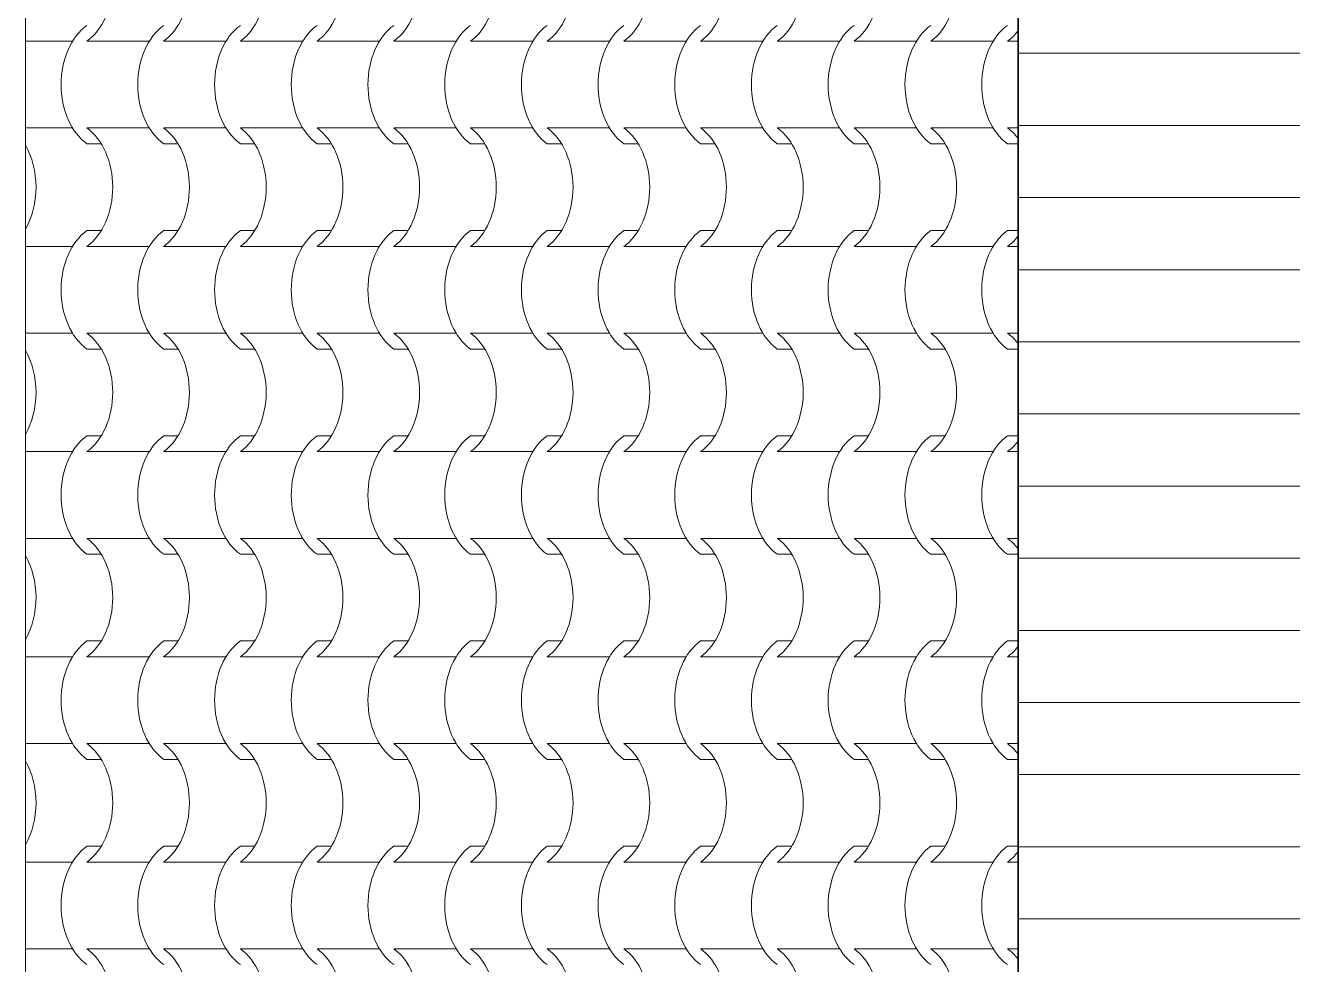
# Model space of a CAD drawing. Header units: millimetres. Extents: x -6000 to 12300, y -11438 to 14364.
# Drawn here: x 1200 to 2956, y 937 to 2239 of the extents above; entities that cross this region are included whole.
import ezdxf

# ---------------------------------------------------------------- set-up
doc = ezdxf.new("R2010")
doc.units = ezdxf.units.MM
doc.header["$MEASUREMENT"] = 0
doc.layers.add('Shell - Roof', color=7, linetype='Continuous')
doc.layers.add('Shell - Roof_Pen_No__172', color=7, linetype='Continuous', lineweight=13, true_color=0xbf8080)
doc.layers.add('Shell - Roof_Pen_No__92', color=7, linetype='Continuous', lineweight=13, true_color=0xbf8080)
doc.layers.add('Shell - Roof_Pen_No__32', color=15, linetype='Continuous', lineweight=35)

# ---------------------------------------------------------------- blocks, each defined once
blk = doc.blocks.new('*X4')
at = {"layer": 'Shell - Roof_Pen_No__92', "linetype": 'Continuous'}
for p, q in [((1222.2, 2216.8), (1200, 2216.8)), ((1265.3, 2216.8), (1222.2, 2216.8)), ((1328.5, 2216.8), (1285.4, 2216.8)), ((1371.6, 2216.8), (1328.5, 2216.8)), ((1434.8, 2216.8), (1391.7, 2216.8)), ((1477.9, 2216.8), (1434.8, 2216.8)), ((1541.1, 2216.8), (1498, 2216.8)), ((1584.2, 2216.8), (1541.1, 2216.8)), ((1647.4, 2216.8), (1604.3, 2216.8)), ((1690.5, 2216.8), (1647.4, 2216.8)), ((1753.7, 2216.8), (1710.6, 2216.8)), ((1796.8, 2216.8), (1753.7, 2216.8)), ((1860, 2216.8), (1816.9, 2216.8)), ((1903.1, 2216.8), (1860, 2216.8)), ((1966.3, 2216.8), (1923.2, 2216.8)), ((2009.4, 2216.8), (1966.3, 2216.8)), ((2072.6, 2216.8), (2029.5, 2216.8)), ((2115.8, 2216.8), (2072.6, 2216.8)), ((2178.9, 2216.8), (2135.8, 2216.8)), ((2222.1, 2216.8), (2178.9, 2216.8)), ((2285.2, 2216.8), (2242.1, 2216.8)), ((2328.4, 2216.8), (2285.2, 2216.8)), ((2391.5, 2216.8), (2348.4, 2216.8)), ((2434.7, 2216.8), (2391.5, 2216.8)), ((2497.9, 2216.8), (2454.7, 2216.8)), ((2541, 2216.8), (2497.9, 2216.8)), ((2575.7, 2216.8), (2561, 2216.8)), ((1222.2, 2096.6), (1200, 2096.6)), ((1265.3, 2096.6), (1222.2, 2096.6)), ((1328.5, 2096.6), (1285.4, 2096.6)), ((1371.6, 2096.6), (1328.5, 2096.6)), ((1434.8, 2096.6), (1391.7, 2096.6)), ((1477.9, 2096.6), (1434.8, 2096.6)), ((1541.1, 2096.6), (1498, 2096.6)), ((1584.2, 2096.6), (1541.1, 2096.6)), ((1647.4, 2096.6), (1604.3, 2096.6)), ((1690.5, 2096.6), (1647.4, 2096.6)), ((1753.7, 2096.6), (1710.6, 2096.6)), ((1796.8, 2096.6), (1753.7, 2096.6)), ((1860, 2096.6), (1816.9, 2096.6)), ((1903.1, 2096.6), (1860, 2096.6)), ((1966.3, 2096.6), (1923.2, 2096.6)), ((2009.4, 2096.6), (1966.3, 2096.6)), ((2072.6, 2096.6), (2029.5, 2096.6)), ((2115.8, 2096.6), (2072.6, 2096.6)), ((2178.9, 2096.6), (2135.8, 2096.6)), ((2222.1, 2096.6), (2178.9, 2096.6)), ((2285.2, 2096.6), (2242.1, 2096.6)), ((2328.4, 2096.6), (2285.2, 2096.6)), ((2391.5, 2096.6), (2348.4, 2096.6)), ((2434.7, 2096.6), (2391.5, 2096.6)), ((2497.9, 2096.6), (2454.7, 2096.6)), ((2541, 2096.6), (2497.9, 2096.6)), ((2575.7, 2096.6), (2561, 2096.6)), ((1305.2, 2074.6), (1285.4, 2074.6)), ((1411.5, 2074.6), (1391.7, 2074.6)), ((1517.8, 2074.6), (1498, 2074.6)), ((1624.1, 2074.6), (1604.3, 2074.6)), ((1730.4, 2074.6), (1710.6, 2074.6)), ((1836.7, 2074.6), (1816.9, 2074.6)), ((1943, 2074.6), (1923.2, 2074.6)), ((2049.3, 2074.6), (2029.5, 2074.6)), ((2155.7, 2074.6), (2135.8, 2074.6)), ((2262, 2074.6), (2242.1, 2074.6)), ((2368.3, 2074.6), (2348.4, 2074.6)), ((2474.6, 2074.6), (2454.7, 2074.6)), ((2575.7, 2074.6), (2561, 2074.6)), ((1305.2, 1954.3), (1285.4, 1954.3)), ((1411.5, 1954.3), (1391.7, 1954.3)), ((1517.8, 1954.3), (1498, 1954.3)), ((1624.1, 1954.3), (1604.3, 1954.3)), ((1730.4, 1954.3), (1710.6, 1954.3)), ((1836.7, 1954.3), (1816.9, 1954.3)), ((1943, 1954.3), (1923.2, 1954.3)), ((2049.3, 1954.3), (2029.5, 1954.3)), ((2155.7, 1954.3), (2135.8, 1954.3)), ((2262, 1954.3), (2242.1, 1954.3)), ((2368.3, 1954.3), (2348.4, 1954.3)), ((2474.6, 1954.3), (2454.7, 1954.3)), ((2575.7, 1954.3), (2561, 1954.3)), ((1222.2, 1932.3), (1200, 1932.3)), ((1265.3, 1932.3), (1222.2, 1932.3)), ((1328.5, 1932.3), (1285.4, 1932.3)), ((1371.6, 1932.3), (1328.5, 1932.3)), ((1434.8, 1932.3), (1391.7, 1932.3)), ((1477.9, 1932.3), (1434.8, 1932.3)), ((1541.1, 1932.3), (1498, 1932.3)), ((1584.2, 1932.3), (1541.1, 1932.3)), ((1647.4, 1932.3), (1604.3, 1932.3)), ((1690.5, 1932.3), (1647.4, 1932.3)), ((1753.7, 1932.3), (1710.6, 1932.3)), ((1796.8, 1932.3), (1753.7, 1932.3)), ((1860, 1932.3), (1816.9, 1932.3)), ((1903.1, 1932.3), (1860, 1932.3)), ((1966.3, 1932.3), (1923.2, 1932.3)), ((2009.4, 1932.3), (1966.3, 1932.3)), ((2072.6, 1932.3), (2029.5, 1932.3)), ((2115.8, 1932.3), (2072.6, 1932.3)), ((2178.9, 1932.3), (2135.8, 1932.3)), ((2222.1, 1932.3), (2178.9, 1932.3)), ((2285.2, 1932.3), (2242.1, 1932.3)), ((2328.4, 1932.3), (2285.2, 1932.3)), ((2391.5, 1932.3), (2348.4, 1932.3)), ((2434.7, 1932.3), (2391.5, 1932.3)), ((2497.9, 1932.3), (2454.7, 1932.3)), ((2541, 1932.3), (2497.9, 1932.3)), ((2575.7, 1932.3), (2561, 1932.3)), ((1222.2, 1812.1), (1200, 1812.1)), ((1265.3, 1812.1), (1222.2, 1812.1)), ((1328.5, 1812.1), (1285.4, 1812.1)), ((1371.6, 1812.1), (1328.5, 1812.1)), ((1434.8, 1812.1), (1391.7, 1812.1)), ((1477.9, 1812.1), (1434.8, 1812.1)), ((1541.1, 1812.1), (1498, 1812.1)), ((1584.2, 1812.1), (1541.1, 1812.1)), ((1647.4, 1812.1), (1604.3, 1812.1)), ((1690.5, 1812.1), (1647.4, 1812.1)), ((1753.7, 1812.1), (1710.6, 1812.1)), ((1796.8, 1812.1), (1753.7, 1812.1)), ((1860, 1812.1), (1816.9, 1812.1)), ((1903.1, 1812.1), (1860, 1812.1)), ((1966.3, 1812.1), (1923.2, 1812.1)), ((2009.4, 1812.1), (1966.3, 1812.1)), ((2072.6, 1812.1), (2029.5, 1812.1)), ((2115.8, 1812.1), (2072.6, 1812.1)), ((2178.9, 1812.1), (2135.8, 1812.1)), ((2222.1, 1812.1), (2178.9, 1812.1)), ((2285.2, 1812.1), (2242.1, 1812.1)), ((2328.4, 1812.1), (2285.2, 1812.1)), ((2391.5, 1812.1), (2348.4, 1812.1)), ((2434.7, 1812.1), (2391.5, 1812.1)), ((2497.9, 1812.1), (2454.7, 1812.1)), ((2541, 1812.1), (2497.9, 1812.1)), ((2575.7, 1812.1), (2561, 1812.1)), ((1305.2, 1790.1), (1285.4, 1790.1)), ((1411.5, 1790.1), (1391.7, 1790.1)), ((1517.8, 1790.1), (1498, 1790.1)), ((1624.1, 1790.1), (1604.3, 1790.1)), ((1730.4, 1790.1), (1710.6, 1790.1)), ((1836.7, 1790.1), (1816.9, 1790.1)), ((1943, 1790.1), (1923.2, 1790.1)), ((2049.3, 1790.1), (2029.5, 1790.1)), ((2155.7, 1790.1), (2135.8, 1790.1)), ((2262, 1790.1), (2242.1, 1790.1)), ((2368.3, 1790.1), (2348.4, 1790.1)), ((2474.6, 1790.1), (2454.7, 1790.1)), ((2575.7, 1790.1), (2561, 1790.1)), ((1305.2, 1669.9), (1285.4, 1669.9)), ((1411.5, 1669.9), (1391.7, 1669.9)), ((1517.8, 1669.9), (1498, 1669.9)), ((1624.1, 1669.9), (1604.3, 1669.9)), ((1730.4, 1669.9), (1710.6, 1669.9)), ((1836.7, 1669.9), (1816.9, 1669.9)), ((1943, 1669.9), (1923.2, 1669.9)), ((2049.3, 1669.9), (2029.5, 1669.9)), ((2155.7, 1669.9), (2135.8, 1669.9)), ((2262, 1669.9), (2242.1, 1669.9)), ((2368.3, 1669.9), (2348.4, 1669.9)), ((2474.6, 1669.9), (2454.7, 1669.9)), ((2575.7, 1669.9), (2561, 1669.9)), ((1222.2, 1647.9), (1200, 1647.9)), ((1265.3, 1647.9), (1222.2, 1647.9)), ((1328.5, 1647.9), (1285.4, 1647.9)), ((1371.6, 1647.9), (1328.5, 1647.9)), ((1434.8, 1647.9), (1391.7, 1647.9)), ((1477.9, 1647.9), (1434.8, 1647.9)), ((1541.1, 1647.9), (1498, 1647.9)), ((1584.2, 1647.9), (1541.1, 1647.9)), ((1647.4, 1647.9), (1604.3, 1647.9)), ((1690.5, 1647.9), (1647.4, 1647.9)), ((1753.7, 1647.9), (1710.6, 1647.9)), ((1796.8, 1647.9), (1753.7, 1647.9)), ((1860, 1647.9), (1816.9, 1647.9)), ((1903.1, 1647.9), (1860, 1647.9)), ((1966.3, 1647.9), (1923.2, 1647.9)), ((2009.4, 1647.9), (1966.3, 1647.9)), ((2072.6, 1647.9), (2029.5, 1647.9)), ((2115.8, 1647.9), (2072.6, 1647.9)), ((2178.9, 1647.9), (2135.8, 1647.9)), ((2222.1, 1647.9), (2178.9, 1647.9)), ((2285.2, 1647.9), (2242.1, 1647.9)), ((2328.4, 1647.9), (2285.2, 1647.9)), ((2391.5, 1647.9), (2348.4, 1647.9)), ((2434.7, 1647.9), (2391.5, 1647.9)), ((2497.9, 1647.9), (2454.7, 1647.9)), ((2541, 1647.9), (2497.9, 1647.9)), ((2575.7, 1647.9), (2561, 1647.9)), ((1222.2, 1527.6), (1200, 1527.6)), ((1265.3, 1527.6), (1222.2, 1527.6)), ((1328.5, 1527.6), (1285.4, 1527.6)), ((1371.6, 1527.6), (1328.5, 1527.6)), ((1434.8, 1527.6), (1391.7, 1527.6)), ((1477.9, 1527.6), (1434.8, 1527.6)), ((1541.1, 1527.6), (1498, 1527.6)), ((1584.2, 1527.6), (1541.1, 1527.6)), ((1647.4, 1527.6), (1604.3, 1527.6)), ((1690.5, 1527.6), (1647.4, 1527.6)), ((1753.7, 1527.6), (1710.6, 1527.6)), ((1796.8, 1527.6), (1753.7, 1527.6)), ((1860, 1527.6), (1816.9, 1527.6)), ((1903.1, 1527.6), (1860, 1527.6)), ((1966.3, 1527.6), (1923.2, 1527.6)), ((2009.4, 1527.6), (1966.3, 1527.6)), ((2072.6, 1527.6), (2029.5, 1527.6)), ((2115.8, 1527.6), (2072.6, 1527.6)), ((2178.9, 1527.6), (2135.8, 1527.6)), ((2222.1, 1527.6), (2178.9, 1527.6)), ((2285.2, 1527.6), (2242.1, 1527.6)), ((2328.4, 1527.6), (2285.2, 1527.6)), ((2391.5, 1527.6), (2348.4, 1527.6)), ((2434.7, 1527.6), (2391.5, 1527.6)), ((2497.9, 1527.6), (2454.7, 1527.6)), ((2541, 1527.6), (2497.9, 1527.6)), ((2575.7, 1527.6), (2561, 1527.6)), ((1305.2, 1505.6), (1285.4, 1505.6)), ((1411.5, 1505.6), (1391.7, 1505.6)), ((1517.8, 1505.6), (1498, 1505.6)), ((1624.1, 1505.6), (1604.3, 1505.6)), ((1730.4, 1505.6), (1710.6, 1505.6)), ((1836.7, 1505.6), (1816.9, 1505.6)), ((1943, 1505.6), (1923.2, 1505.6)), ((2049.3, 1505.6), (2029.5, 1505.6)), ((2155.7, 1505.6), (2135.8, 1505.6)), ((2262, 1505.6), (2242.1, 1505.6)), ((2368.3, 1505.6), (2348.4, 1505.6)), ((2474.6, 1505.6), (2454.7, 1505.6)), ((2575.7, 1505.6), (2561, 1505.6)), ((1305.2, 1385.4), (1285.4, 1385.4)), ((1411.5, 1385.4), (1391.7, 1385.4)), ((1517.8, 1385.4), (1498, 1385.4)), ((1624.1, 1385.4), (1604.3, 1385.4)), ((1730.4, 1385.4), (1710.6, 1385.4)), ((1836.7, 1385.4), (1816.9, 1385.4)), ((1943, 1385.4), (1923.2, 1385.4)), ((2049.3, 1385.4), (2029.5, 1385.4)), ((2155.7, 1385.4), (2135.8, 1385.4)), ((2262, 1385.4), (2242.1, 1385.4)), ((2368.3, 1385.4), (2348.4, 1385.4)), ((2474.6, 1385.4), (2454.7, 1385.4)), ((2575.7, 1385.4), (2561, 1385.4)), ((1222.2, 1363.4), (1200, 1363.4)), ((1265.3, 1363.4), (1222.2, 1363.4)), ((1328.5, 1363.4), (1285.4, 1363.4)), ((1371.6, 1363.4), (1328.5, 1363.4)), ((1434.8, 1363.4), (1391.7, 1363.4)), ((1477.9, 1363.4), (1434.8, 1363.4)), ((1541.1, 1363.4), (1498, 1363.4)), ((1584.2, 1363.4), (1541.1, 1363.4)), ((1647.4, 1363.4), (1604.3, 1363.4)), ((1690.5, 1363.4), (1647.4, 1363.4)), ((1753.7, 1363.4), (1710.6, 1363.4)), ((1796.8, 1363.4), (1753.7, 1363.4)), ((1860, 1363.4), (1816.9, 1363.4)), ((1903.1, 1363.4), (1860, 1363.4)), ((1966.3, 1363.4), (1923.2, 1363.4)), ((2009.4, 1363.4), (1966.3, 1363.4)), ((2072.6, 1363.4), (2029.5, 1363.4)), ((2115.8, 1363.4), (2072.6, 1363.4)), ((2178.9, 1363.4), (2135.8, 1363.4)), ((2222.1, 1363.4), (2178.9, 1363.4)), ((2285.2, 1363.4), (2242.1, 1363.4)), ((2328.4, 1363.4), (2285.2, 1363.4)), ((2391.5, 1363.4), (2348.4, 1363.4)), ((2434.7, 1363.4), (2391.5, 1363.4)), ((2497.9, 1363.4), (2454.7, 1363.4)), ((2541, 1363.4), (2497.9, 1363.4)), ((2575.7, 1363.4), (2561, 1363.4)), ((1222.2, 1243.1), (1200, 1243.1)), ((1265.3, 1243.1), (1222.2, 1243.1)), ((1328.5, 1243.1), (1285.4, 1243.1)), ((1371.6, 1243.1), (1328.5, 1243.1)), ((1434.8, 1243.1), (1391.7, 1243.1)), ((1477.9, 1243.1), (1434.8, 1243.1)), ((1541.1, 1243.1), (1498, 1243.1)), ((1584.2, 1243.1), (1541.1, 1243.1)), ((1647.4, 1243.1), (1604.3, 1243.1)), ((1690.5, 1243.1), (1647.4, 1243.1)), ((1753.7, 1243.1), (1710.6, 1243.1)), ((1796.8, 1243.1), (1753.7, 1243.1)), ((1860, 1243.1), (1816.9, 1243.1)), ((1903.1, 1243.1), (1860, 1243.1)), ((1966.3, 1243.1), (1923.2, 1243.1)), ((2009.4, 1243.1), (1966.3, 1243.1)), ((2072.6, 1243.1), (2029.5, 1243.1)), ((2115.8, 1243.1), (2072.6, 1243.1)), ((2178.9, 1243.1), (2135.8, 1243.1)), ((2222.1, 1243.1), (2178.9, 1243.1)), ((2285.2, 1243.1), (2242.1, 1243.1)), ((2328.4, 1243.1), (2285.2, 1243.1)), ((2391.5, 1243.1), (2348.4, 1243.1)), ((2434.7, 1243.1), (2391.5, 1243.1)), ((2497.9, 1243.1), (2454.7, 1243.1)), ((2541, 1243.1), (2497.9, 1243.1)), ((2575.7, 1243.1), (2561, 1243.1)), ((1305.2, 1221.1), (1285.4, 1221.1)), ((1411.5, 1221.1), (1391.7, 1221.1)), ((1517.8, 1221.1), (1498, 1221.1)), ((1624.1, 1221.1), (1604.3, 1221.1)), ((1730.4, 1221.1), (1710.6, 1221.1)), ((1836.7, 1221.1), (1816.9, 1221.1)), ((1943, 1221.1), (1923.2, 1221.1)), ((2049.3, 1221.1), (2029.5, 1221.1)), ((2155.7, 1221.1), (2135.8, 1221.1)), ((2262, 1221.1), (2242.1, 1221.1)), ((2368.3, 1221.1), (2348.4, 1221.1)), ((2474.6, 1221.1), (2454.7, 1221.1)), ((2575.7, 1221.1), (2561, 1221.1)), ((1305.2, 1100.9), (1285.4, 1100.9)), ((1411.5, 1100.9), (1391.7, 1100.9)), ((1517.8, 1100.9), (1498, 1100.9)), ((1624.1, 1100.9), (1604.3, 1100.9)), ((1730.4, 1100.9), (1710.6, 1100.9)), ((1836.7, 1100.9), (1816.9, 1100.9)), ((1943, 1100.9), (1923.2, 1100.9)), ((2049.3, 1100.9), (2029.5, 1100.9)), ((2155.7, 1100.9), (2135.8, 1100.9)), ((2262, 1100.9), (2242.1, 1100.9)), ((2368.3, 1100.9), (2348.4, 1100.9)), ((2474.6, 1100.9), (2454.7, 1100.9)), ((2575.7, 1100.9), (2561, 1100.9)), ((1222.2, 1078.9), (1200, 1078.9)), ((1265.3, 1078.9), (1222.2, 1078.9)), ((1328.5, 1078.9), (1285.4, 1078.9)), ((1371.6, 1078.9), (1328.5, 1078.9)), ((1434.8, 1078.9), (1391.7, 1078.9)), ((1477.9, 1078.9), (1434.8, 1078.9)), ((1541.1, 1078.9), (1498, 1078.9)), ((1584.2, 1078.9), (1541.1, 1078.9)), ((1647.4, 1078.9), (1604.3, 1078.9)), ((1690.5, 1078.9), (1647.4, 1078.9)), ((1753.7, 1078.9), (1710.6, 1078.9)), ((1796.8, 1078.9), (1753.7, 1078.9)), ((1860, 1078.9), (1816.9, 1078.9)), ((1903.1, 1078.9), (1860, 1078.9)), ((1966.3, 1078.9), (1923.2, 1078.9)), ((2009.4, 1078.9), (1966.3, 1078.9)), ((2072.6, 1078.9), (2029.5, 1078.9)), ((2115.8, 1078.9), (2072.6, 1078.9)), ((2178.9, 1078.9), (2135.8, 1078.9)), ((2222.1, 1078.9), (2178.9, 1078.9)), ((2285.2, 1078.9), (2242.1, 1078.9)), ((2328.4, 1078.9), (2285.2, 1078.9)), ((2391.5, 1078.9), (2348.4, 1078.9)), ((2434.7, 1078.9), (2391.5, 1078.9)), ((2497.9, 1078.9), (2454.7, 1078.9)), ((2541, 1078.9), (2497.9, 1078.9)), ((2575.7, 1078.9), (2561, 1078.9)), ((1222.2, 958.7), (1200, 958.7)), ((1265.3, 958.7), (1222.2, 958.7)), ((1328.5, 958.7), (1285.4, 958.7)), ((1371.6, 958.7), (1328.5, 958.7)), ((1434.8, 958.7), (1391.7, 958.7)), ((1477.9, 958.7), (1434.8, 958.7)), ((1541.1, 958.7), (1498, 958.7)), ((1584.2, 958.7), (1541.1, 958.7)), ((1647.4, 958.7), (1604.3, 958.7)), ((1690.5, 958.7), (1647.4, 958.7)), ((1753.7, 958.7), (1710.6, 958.7)), ((1796.8, 958.7), (1753.7, 958.7)), ((1860, 958.7), (1816.9, 958.7)), ((1903.1, 958.7), (1860, 958.7)), ((1966.3, 958.7), (1923.2, 958.7)), ((2009.4, 958.7), (1966.3, 958.7)), ((2072.6, 958.7), (2029.5, 958.7)), ((2115.8, 958.7), (2072.6, 958.7)), ((2178.9, 958.7), (2135.8, 958.7)), ((2222.1, 958.7), (2178.9, 958.7)), ((2285.2, 958.7), (2242.1, 958.7)), ((2328.4, 958.7), (2285.2, 958.7)), ((2391.5, 958.7), (2348.4, 958.7)), ((2434.7, 958.7), (2391.5, 958.7)), ((2497.9, 958.7), (2454.7, 958.7)), ((2541, 958.7), (2497.9, 958.7)), ((2575.7, 958.7), (2561, 958.7))]:
    blk.add_line(p, q, dxfattribs=at)
for centre, major_axis, start_param, end_param in [((1255.7, 2299.2), (0, 92.5), 3.612631, 4.709413), ((1362, 2299.2), (0, 92.5), 3.612631, 4.709413), ((1468.3, 2299.2), (0, 92.5), 3.612631, 4.709413), ((1574.6, 2299.2), (0, 92.5), 3.612631, 4.709413), ((1680.9, 2299.2), (0, 92.5), 3.612631, 4.709413), ((1787.2, 2299.2), (0, 92.5), 3.612631, 4.709413), ((1893.6, 2299.2), (0, 92.5), 3.612631, 4.709413), ((1999.9, 2299.2), (0, 92.5), 3.612631, 4.709413), ((2106.2, 2299.2), (0, 92.5), 3.612631, 4.709413), ((2212.5, 2299.2), (0, 92.5), 3.612631, 4.709413), ((2318.8, 2299.2), (0, 92.5), 3.612631, 4.709413), ((2425.1, 2299.2), (0, 92.5), 3.612631, 4.709413), ((1314.6, 2156.7), (0, 91.9), 0.466079, 2.675513), ((1420.9, 2156.7), (0, 91.9), 0.466079, 2.675513), ((1527.2, 2156.7), (0, 91.9), 0.466079, 2.675513), ((1633.5, 2156.7), (0, 91.9), 0.466079, 2.675513), ((1739.8, 2156.7), (0, 91.9), 0.466079, 2.675513), ((1846.1, 2156.7), (0, 91.9), 0.466079, 2.675513), ((1952.4, 2156.7), (0, 91.9), 0.466079, 2.675513), ((2058.7, 2156.7), (0, 91.9), 0.466079, 2.675513), ((2165, 2156.7), (0, 91.9), 0.466079, 2.675513), ((2271.3, 2156.7), (0, 91.9), 0.466079, 2.675513), ((2377.6, 2156.7), (0, 91.9), 0.466079, 2.675513), ((2484, 2156.7), (0, 91.9), 0.466079, 2.675513), ((2590.3, 2156.7), (0, 91.9), 0.466079, 2.675513), ((2531.4, 2299.2), (0, 92.5), 3.612631, 3.887308), ((1255.7, 2014.2), (0, 92.5), 4.715365, 5.812147), ((1362, 2014.2), (0, 92.5), 4.715365, 5.812147), ((1468.3, 2014.2), (0, 92.5), 4.715365, 5.812147), ((1574.6, 2014.2), (0, 92.5), 4.715365, 5.812147), ((1680.9, 2014.2), (0, 92.5), 4.715365, 5.812147), ((1787.2, 2014.2), (0, 92.5), 4.715365, 5.812147), ((1893.6, 2014.2), (0, 92.5), 4.715365, 5.812147), ((1999.9, 2014.2), (0, 92.5), 4.715365, 5.812147), ((2106.2, 2014.2), (0, 92.5), 4.715365, 5.812147), ((2212.5, 2014.2), (0, 92.5), 4.715365, 5.812147), ((2318.8, 2014.2), (0, 92.5), 4.715365, 5.812147), ((2425.1, 2014.2), (0, 92.5), 4.715365, 5.812147), ((2531.4, 2014.2), (0, 92.5), 5.53747, 5.812147), ((1149.4, 2014.2), (0, 92.5), 4.715365, 5.398837), ((1149.4, 2014.7), (0, 92.5), 4.025941, 4.709413), ((1255.7, 2014.7), (0, 92.5), 3.612631, 4.709413), ((1362, 2014.7), (0, 92.5), 3.612631, 4.709413), ((1468.3, 2014.7), (0, 92.5), 3.612631, 4.709413), ((1574.6, 2014.7), (0, 92.5), 3.612631, 4.709413), ((1680.9, 2014.7), (0, 92.5), 3.612631, 4.709413), ((1787.2, 2014.7), (0, 92.5), 3.612631, 4.709413), ((1893.6, 2014.7), (0, 92.5), 3.612631, 4.709413), ((1999.9, 2014.7), (0, 92.5), 3.612631, 4.709413), ((2106.2, 2014.7), (0, 92.5), 3.612631, 4.709413), ((2212.5, 2014.7), (0, 92.5), 3.612631, 4.709413), ((2318.8, 2014.7), (0, 92.5), 3.612631, 4.709413), ((2425.1, 2014.7), (0, 92.5), 3.612631, 4.709413), ((1314.6, 1872.2), (0, 91.9), 0.466079, 2.675513), ((1420.9, 1872.2), (0, 91.9), 0.466079, 2.675513), ((1527.2, 1872.2), (0, 91.9), 0.466079, 2.675513), ((1633.5, 1872.2), (0, 91.9), 0.466079, 2.675513), ((1739.8, 1872.2), (0, 91.9), 0.466079, 2.675513), ((1846.1, 1872.2), (0, 91.9), 0.466079, 2.675513), ((1952.4, 1872.2), (0, 91.9), 0.466079, 2.675513), ((2058.7, 1872.2), (0, 91.9), 0.466079, 2.675513), ((2165, 1872.2), (0, 91.9), 0.466079, 2.675513), ((2271.3, 1872.2), (0, 91.9), 0.466079, 2.675513), ((2377.6, 1872.2), (0, 91.9), 0.466079, 2.675513), ((2484, 1872.2), (0, 91.9), 0.466079, 2.675513), ((2590.3, 1872.2), (0, 91.9), 0.466079, 2.675513), ((2531.4, 2014.7), (0, 92.5), 3.612631, 3.887308), ((1255.7, 1729.7), (0, 92.5), 4.715365, 5.812147), ((1362, 1729.7), (0, 92.5), 4.715365, 5.812147), ((1468.3, 1729.7), (0, 92.5), 4.715365, 5.812147), ((1574.6, 1729.7), (0, 92.5), 4.715365, 5.812147), ((1680.9, 1729.7), (0, 92.5), 4.715365, 5.812147), ((1787.2, 1729.7), (0, 92.5), 4.715365, 5.812147), ((1893.6, 1729.7), (0, 92.5), 4.715365, 5.812147), ((1999.9, 1729.7), (0, 92.5), 4.715365, 5.812147), ((2106.2, 1729.7), (0, 92.5), 4.715365, 5.812147), ((2212.5, 1729.7), (0, 92.5), 4.715365, 5.812147), ((2318.8, 1729.7), (0, 92.5), 4.715365, 5.812147), ((2425.1, 1729.7), (0, 92.5), 4.715365, 5.812147), ((2531.4, 1729.7), (0, 92.5), 5.53747, 5.812147), ((1149.4, 1729.7), (0, 92.5), 4.715365, 5.398837), ((1149.4, 1730.3), (0, 92.5), 4.025941, 4.709413), ((1255.7, 1730.3), (0, 92.5), 3.612631, 4.709413), ((1362, 1730.3), (0, 92.5), 3.612631, 4.709413), ((1468.3, 1730.3), (0, 92.5), 3.612631, 4.709413), ((1574.6, 1730.3), (0, 92.5), 3.612631, 4.709413), ((1680.9, 1730.3), (0, 92.5), 3.612631, 4.709413), ((1787.2, 1730.3), (0, 92.5), 3.612631, 4.709413), ((1893.6, 1730.3), (0, 92.5), 3.612631, 4.709413), ((1999.9, 1730.3), (0, 92.5), 3.612631, 4.709413), ((2106.2, 1730.3), (0, 92.5), 3.612631, 4.709413), ((2212.5, 1730.3), (0, 92.5), 3.612631, 4.709413), ((2318.8, 1730.3), (0, 92.5), 3.612631, 4.709413), ((2425.1, 1730.3), (0, 92.5), 3.612631, 4.709413), ((1314.6, 1587.7), (0, 91.9), 0.466079, 2.675513), ((1420.9, 1587.7), (0, 91.9), 0.466079, 2.675513), ((1527.2, 1587.7), (0, 91.9), 0.466079, 2.675513), ((1633.5, 1587.7), (0, 91.9), 0.466079, 2.675513), ((1739.8, 1587.7), (0, 91.9), 0.466079, 2.675513), ((1846.1, 1587.7), (0, 91.9), 0.466079, 2.675513), ((1952.4, 1587.7), (0, 91.9), 0.466079, 2.675513), ((2058.7, 1587.7), (0, 91.9), 0.466079, 2.675513), ((2165, 1587.7), (0, 91.9), 0.466079, 2.675513), ((2271.3, 1587.7), (0, 91.9), 0.466079, 2.675513), ((2377.6, 1587.7), (0, 91.9), 0.466079, 2.675513), ((2484, 1587.7), (0, 91.9), 0.466079, 2.675513), ((2590.3, 1587.7), (0, 91.9), 0.466079, 2.675513), ((2531.4, 1730.3), (0, 92.5), 3.612631, 3.887308), ((1255.7, 1445.2), (0, 92.5), 4.715365, 5.812147), ((1362, 1445.2), (0, 92.5), 4.715365, 5.812147), ((1468.3, 1445.2), (0, 92.5), 4.715365, 5.812147), ((1574.6, 1445.2), (0, 92.5), 4.715365, 5.812147), ((1680.9, 1445.2), (0, 92.5), 4.715365, 5.812147), ((1787.2, 1445.2), (0, 92.5), 4.715365, 5.812147), ((1893.6, 1445.2), (0, 92.5), 4.715365, 5.812147), ((1999.9, 1445.2), (0, 92.5), 4.715365, 5.812147), ((2106.2, 1445.2), (0, 92.5), 4.715365, 5.812147), ((2212.5, 1445.2), (0, 92.5), 4.715365, 5.812147), ((2318.8, 1445.2), (0, 92.5), 4.715365, 5.812147), ((2425.1, 1445.2), (0, 92.5), 4.715365, 5.812147), ((2531.4, 1445.2), (0, 92.5), 5.53747, 5.812147), ((1149.4, 1445.2), (0, 92.5), 4.715365, 5.398837), ((1149.4, 1445.8), (0, 92.5), 4.025941, 4.709413), ((1255.7, 1445.8), (0, 92.5), 3.612631, 4.709413), ((1362, 1445.8), (0, 92.5), 3.612631, 4.709413), ((1468.3, 1445.8), (0, 92.5), 3.612631, 4.709413), ((1574.6, 1445.8), (0, 92.5), 3.612631, 4.709413), ((1680.9, 1445.8), (0, 92.5), 3.612631, 4.709413), ((1787.2, 1445.8), (0, 92.5), 3.612631, 4.709413), ((1893.6, 1445.8), (0, 92.5), 3.612631, 4.709413), ((1999.9, 1445.8), (0, 92.5), 3.612631, 4.709413), ((2106.2, 1445.8), (0, 92.5), 3.612631, 4.709413), ((2212.5, 1445.8), (0, 92.5), 3.612631, 4.709413), ((2318.8, 1445.8), (0, 92.5), 3.612631, 4.709413), ((2425.1, 1445.8), (0, 92.5), 3.612631, 4.709413), ((1314.6, 1303.3), (0, 91.9), 0.466079, 2.675513), ((1420.9, 1303.3), (0, 91.9), 0.466079, 2.675513), ((1527.2, 1303.3), (0, 91.9), 0.466079, 2.675513), ((1633.5, 1303.3), (0, 91.9), 0.466079, 2.675513), ((1739.8, 1303.3), (0, 91.9), 0.466079, 2.675513), ((1846.1, 1303.3), (0, 91.9), 0.466079, 2.675513), ((1952.4, 1303.3), (0, 91.9), 0.466079, 2.675513), ((2058.7, 1303.3), (0, 91.9), 0.466079, 2.675513), ((2165, 1303.3), (0, 91.9), 0.466079, 2.675513), ((2271.3, 1303.3), (0, 91.9), 0.466079, 2.675513), ((2377.6, 1303.3), (0, 91.9), 0.466079, 2.675513), ((2484, 1303.3), (0, 91.9), 0.466079, 2.675513), ((2590.3, 1303.3), (0, 91.9), 0.466079, 2.675513), ((2531.4, 1445.8), (0, 92.5), 3.612631, 3.887308), ((1255.7, 1160.7), (0, 92.5), 4.715365, 5.812147), ((1362, 1160.7), (0, 92.5), 4.715365, 5.812147), ((1468.3, 1160.7), (0, 92.5), 4.715365, 5.812147), ((1574.6, 1160.7), (0, 92.5), 4.715365, 5.812147), ((1680.9, 1160.7), (0, 92.5), 4.715365, 5.812147), ((1787.2, 1160.7), (0, 92.5), 4.715365, 5.812147), ((1893.6, 1160.7), (0, 92.5), 4.715365, 5.812147), ((1999.9, 1160.7), (0, 92.5), 4.715365, 5.812147), ((2106.2, 1160.7), (0, 92.5), 4.715365, 5.812147), ((2212.5, 1160.7), (0, 92.5), 4.715365, 5.812147), ((2318.8, 1160.7), (0, 92.5), 4.715365, 5.812147), ((2425.1, 1160.7), (0, 92.5), 4.715365, 5.812147), ((2531.4, 1160.7), (0, 92.5), 5.53747, 5.812147), ((1149.4, 1160.7), (0, 92.5), 4.715365, 5.398837), ((1149.4, 1161.3), (0, 92.5), 4.025941, 4.709413), ((1255.7, 1161.3), (0, 92.5), 3.612631, 4.709413), ((1362, 1161.3), (0, 92.5), 3.612631, 4.709413), ((1468.3, 1161.3), (0, 92.5), 3.612631, 4.709413), ((1574.6, 1161.3), (0, 92.5), 3.612631, 4.709413), ((1680.9, 1161.3), (0, 92.5), 3.612631, 4.709413), ((1787.2, 1161.3), (0, 92.5), 3.612631, 4.709413), ((1893.6, 1161.3), (0, 92.5), 3.612631, 4.709413), ((1999.9, 1161.3), (0, 92.5), 3.612631, 4.709413), ((2106.2, 1161.3), (0, 92.5), 3.612631, 4.709413), ((2212.5, 1161.3), (0, 92.5), 3.612631, 4.709413), ((2318.8, 1161.3), (0, 92.5), 3.612631, 4.709413), ((2425.1, 1161.3), (0, 92.5), 3.612631, 4.709413), ((1314.6, 1018.8), (0, 91.9), 0.466079, 2.675513), ((1420.9, 1018.8), (0, 91.9), 0.466079, 2.675513), ((1527.2, 1018.8), (0, 91.9), 0.466079, 2.675513), ((1633.5, 1018.8), (0, 91.9), 0.466079, 2.675513), ((1739.8, 1018.8), (0, 91.9), 0.466079, 2.675513), ((1846.1, 1018.8), (0, 91.9), 0.466079, 2.675513), ((1952.4, 1018.8), (0, 91.9), 0.466079, 2.675513), ((2058.7, 1018.8), (0, 91.9), 0.466079, 2.675513), ((2165, 1018.8), (0, 91.9), 0.466079, 2.675513), ((2271.3, 1018.8), (0, 91.9), 0.466079, 2.675513), ((2377.6, 1018.8), (0, 91.9), 0.466079, 2.675513), ((2484, 1018.8), (0, 91.9), 0.466079, 2.675513), ((2590.3, 1018.8), (0, 91.9), 0.466079, 2.675513), ((2531.4, 1161.3), (0, 92.5), 3.612631, 3.887308), ((1255.7, 876.3), (0, 92.5), 4.715365, 5.812147), ((1362, 876.3), (0, 92.5), 4.715365, 5.812147), ((1468.3, 876.3), (0, 92.5), 4.715365, 5.812147), ((1574.6, 876.3), (0, 92.5), 4.715365, 5.812147), ((1680.9, 876.3), (0, 92.5), 4.715365, 5.812147), ((1787.2, 876.3), (0, 92.5), 4.715365, 5.812147), ((1893.6, 876.3), (0, 92.5), 4.715365, 5.812147), ((1999.9, 876.3), (0, 92.5), 4.715365, 5.812147), ((2106.2, 876.3), (0, 92.5), 4.715365, 5.812147), ((2212.5, 876.3), (0, 92.5), 4.715365, 5.812147), ((2318.8, 876.3), (0, 92.5), 4.715365, 5.812147), ((2425.1, 876.3), (0, 92.5), 4.715365, 5.812147), ((2531.4, 876.3), (0, 92.5), 5.53747, 5.812147)]:
    blk.add_ellipse(centre, major_axis=major_axis, ratio=0.707107, start_param=start_param, end_param=end_param, dxfattribs=at)
blk = doc.blocks.new('Roof_1_5', base_point=(1200, -4561.4))
at = {"layer": 'Shell - Roof_Pen_No__172', "linetype": 'Continuous'}
h = blk.add_hatch(dxfattribs=at)
h.set_pattern_fill('Roof_Tile_0005', color=256, style=0, pattern_type=2)
h.set_pattern_definition([(0, (0, 0), (0, 100), [])])
h.paths.add_polyline_path([(2575.7, -3185.6), (10924.3, -3185.6), (10924.3, 2662.9), (2575.7, 2662.9)])
h.paths.add_polyline_path([(3000, -2761.4), (3000, 2238.6), (10500, 2238.6), (10500, -2761.4)], flags=0)
at = {"layer": 'Shell - Roof_Pen_No__32', "linetype": 'Continuous'}
blk.add_line((2575.7, 2662.9), (2575.7, -3185.6), dxfattribs=at)
at = {"layer": 'Shell - Roof_Pen_No__92', "linetype": 'Continuous', "flags": 128}
blk.add_lwpolyline([(1200, -4561.4), (1200, 4038.6)], dxfattribs=at)
at = {"layer": 'Shell - Roof', "color": 23, "linetype": 'Continuous', "lineweight": 13, "true_color": 0xbf8080}
blk.add_blockref('*X4', (0, 0), dxfattribs=at)

msp = doc.modelspace()

# ---------------------------------------------------------------- block references
at = {"layer": 'Shell - Roof', "color": 23, "linetype": 'Continuous', "lineweight": 13, "true_color": 0xbf8080}
msp.add_blockref('Roof_1_5', (1200, -4561.4), dxfattribs=at)

doc.saveas('drawing.dxf')
